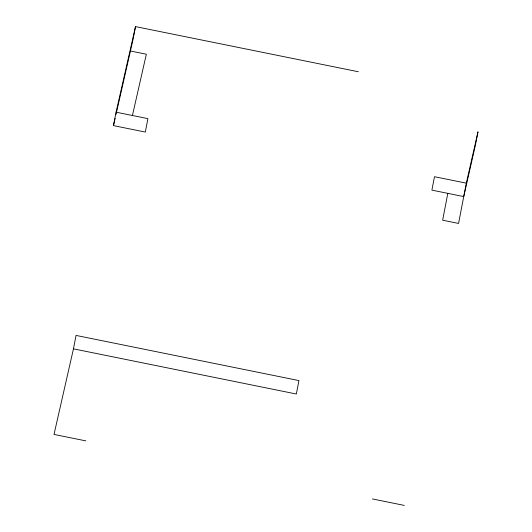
<?xml version="1.0" encoding="UTF-8"?>
<svg xmlns="http://www.w3.org/2000/svg" width="532" height="532" viewBox="0 0 532 532"><rect width="100%" height="100%" fill="white"/><g stroke="black" fill="none" stroke-linecap="round" stroke-linejoin="round"><path stroke-width="0.8" d="M116.062 112.186L147.903 118.636L145.316 132.062L113.476 125.612L116.062 112.186L135.507 26.6L358.395 71.76M135.507 26.6L132.92 40.026L116.029 114.38M73.456 348.846L76.043 335.419L298.931 380.586L296.344 394.013L73.456 348.846L54.011 434.438L85.858 440.882M447.811 193.355L442.644 220.208L458.564 223.433L466.318 183.154L477.989 131.796L475.402 145.229L463.731 196.581L431.891 190.13L434.478 176.704L466.318 183.154M113.476 125.612L115.118 118.39M132.382 115.69L146.347 54.217L130.426 50.992M372.433 498.943L404.273 505.4"/></g></svg>
